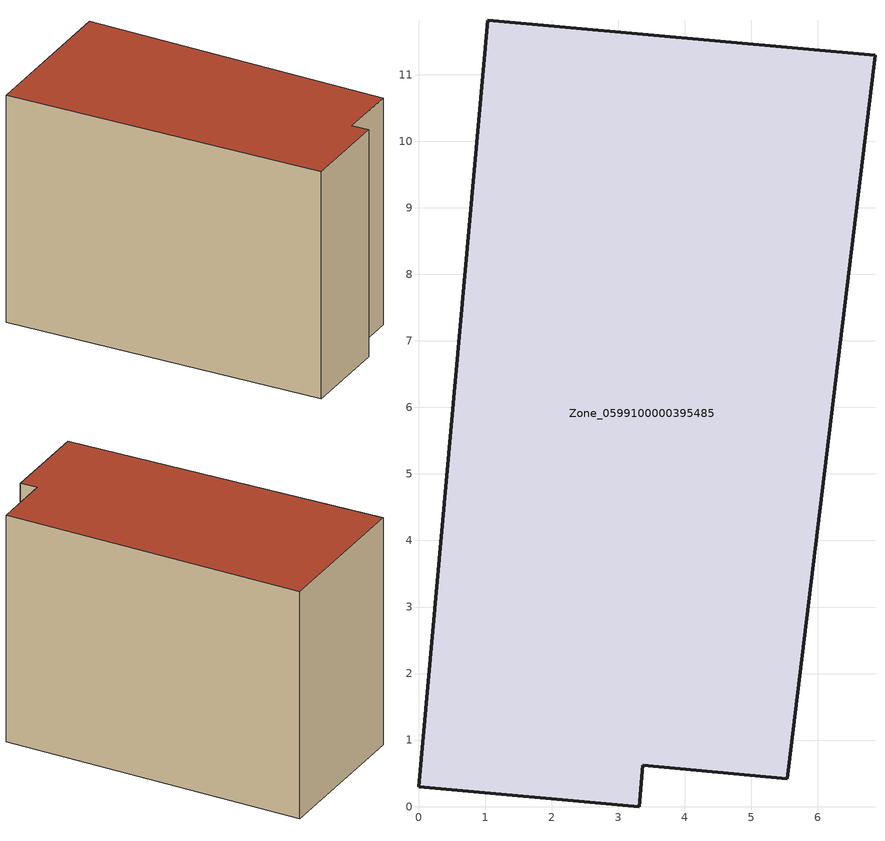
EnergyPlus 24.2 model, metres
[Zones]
Zone_0599100000395485
 floor ground (C_G): 0,0.3 1.04,11.82 6.86,11.29 5.54,0.42 3.37,0.62 3.32,0 z0
 wall outside (C_F): 1.04,11.82 0,0.3 3.32,0 3.37,0.62 5.54,0.42 6.86,11.29 1.04,11.82 z0:8.33
 roof outside (C_R): 6.86,11.29 1.04,11.82 0,0.3 3.32,0 3.37,0.62 5.54,0.42 z8.33
[BUILDING]
Pand.0599100000395485: North Axis=0; Terrain=City; Loads Convergence Tolerance Value=0.04; Temperature Convergence Tolerance Value=0.4; Solar Distribution=FullExterior; Maximum Number of Warmup Days=25; Minimum Number of Warmup Days=1
[Site:Location]
Rotterdam.The.Hague.AP_ZH_NLD Design_Conditions: Latitude=51.96; Longitude=4.45; Time Zone=1; Elevation=-4.5
[SITE:GROUNDTEMPERATURE:BUILDINGSURFACE]
18, 18, 18, 18, 18, 18, 18, 18, 18, 18, 18, 18
[MATERIAL] Thermal Absorptance=0.9; Solar Absorptance=0.7; Visible Absorptance=0.7
Name | Roughness | Thickness | Conductivity | Density | Specific Heat
G.TI.1992-2005 | MediumSmooth | 0.15 | 0.06 | 540 | 1210
F.TI.1992-2005 | Rough | 0.3 | 0.12 | 1920 | 840
R.TI.1992-2005 | MediumRough | 0.2 | 0.08 | 1500 | 1000
[CONSTRUCTION]
C_G: G.TI.1992-2005
C_F: F.TI.1992-2005
C_R: R.TI.1992-2005
[ZONE]
Zone_0599100000395485: Type=1; Multiplier=1; Ceiling Height=Autocalculate; Volume=Autocalculate; Floor Area=autocalculate; Part of Total Floor Area=Yes
[ZONEINFILTRATION:DESIGNFLOWRATE]
Infil_Zone_0599100000395485: Zone or ZoneList or Space or SpaceList=Zone_0599100000395485; Schedule=AlwaysOn; Design Flow Rate Calculation Method=Flow/Area; Flow Rate per Floor Area=0.0015; Constant Term Coefficient=1; Temperature Term Coefficient=0; Velocity Term Coefficient=0; Velocity Squared Term Coefficient=0
[HVACTEMPLATE:ZONE:IDEALLOADSAIRSYSTEM]
Zone_0599100000395485: Maximum Heating Supply Air Temperature=50; Minimum Cooling Supply Air Temperature=13; Maximum Heating Supply Air Humidity Ratio=0.0156; Minimum Cooling Supply Air Humidity Ratio=0.0077; Heating Limit=NoLimit; Cooling Limit=NoLimit; Dehumidification Control Type=ConstantSensibleHeatRatio; Cooling Sensible Heat Ratio=0.7; Dehumidification Setpoint=60; Humidification Control Type=None; Humidification Setpoint=30; Outdoor Air Method=None; Outdoor Air Flow Rate per Person=0.00944; Outdoor Air Flow Rate per Zone Floor Area=0; Outdoor Air Flow Rate per Zone=0; Demand Controlled Ventilation Type=None; Outdoor Air Economizer Type=NoEconomizer; Heat Recovery Type=None; Sensible Heat Recovery Effectiveness=0.7; Latent Heat Recovery Effectiveness=0.65
[ZONECONTROL:THERMOSTAT]
ThermostatControl_Zone_0599100000395485: Zone or ZoneList=Zone_0599100000395485; Control Type Schedule=DualSetpointControlType; Control 1=Thermostat_Zone_0599100000395485; Temperature Difference Between Cutout And Setpoint=0
[THERMOSTATSETPOINT:DUALSETPOINT]
Thermostat_Zone_0599100000395485: Heating Setpoint Temperature Schedule=HeatingSetpoint_Zone_0599100000395485; Cooling Setpoint Temperature Schedule=CoolingSetpoint_Zone_0599100000395485
[SCHEDULE:COMPACT]
HeatingSetpoint_Zone_0599100000395485: Through: 12/31, For: AllDays, Until: 24:00, 21
CoolingSetpoint_Zone_0599100000395485: Through: 12/31, For: AllDays, Until: 24:00, 24
DualSetpointControlType: Through: 12/31, For: AllDays, Until: 24:00, 4
AlwaysOn: Through: 12/31, For: AllDays, Until: 24:00, 1
